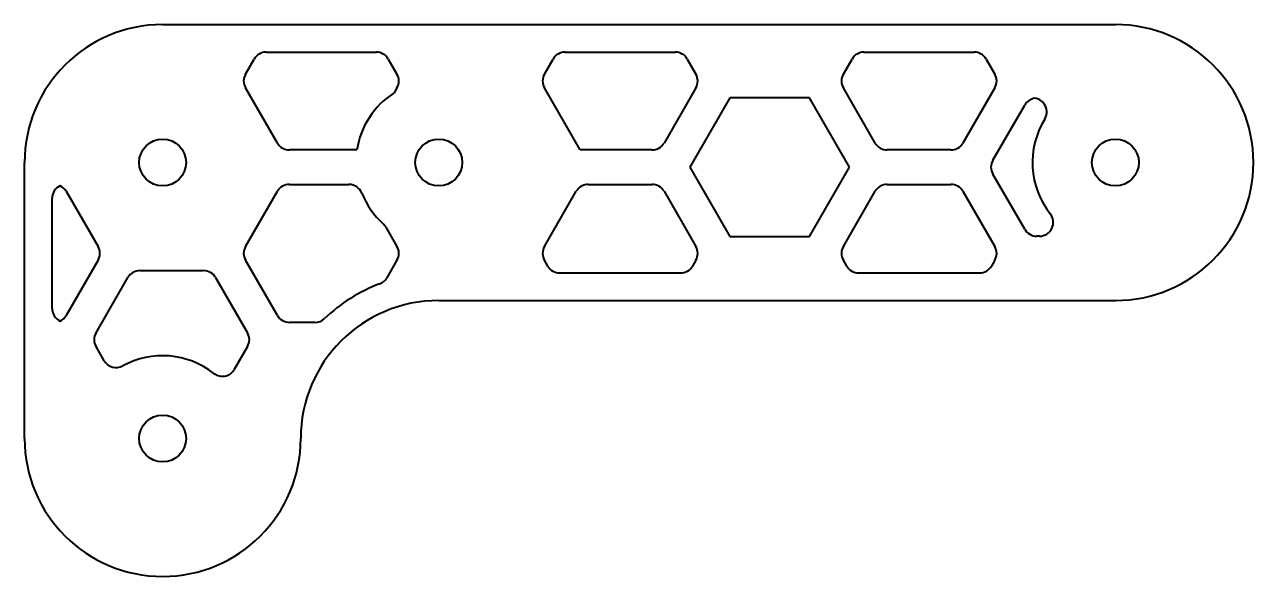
# Model space of a CAD drawing. Header units: inches. Extents: x -26.9 to 62.1, y -51.5 to -11.5.
import ezdxf

# ---------------------------------------------------------------- set-up
doc = ezdxf.new("R2010")
doc.units = ezdxf.units.IN
doc.header["$MEASUREMENT"] = 0
doc.layers.add('Visible', color=7, linetype='Continuous', lineweight=40)

msp = doc.modelspace()

# ---------------------------------------------------------------- linework, layer by layer
at = {"layer": 'Visible'}
for p, q in [((-16.898, -11.539), (52.102, -11.539)), ((-10.897, -15.125), (-10.27, -14.039)), ((-9.404, -13.539), (-1.421, -13.539)), ((-0.555, -14.039), (0.072, -15.125)), ((10.753, -15.125), (11.38, -14.039)), ((12.246, -13.539), (20.23, -13.539)), ((21.096, -14.039), (21.723, -15.125)), ((32.404, -15.125), (33.031, -14.039)), ((33.897, -13.539), (41.88, -13.539)), ((42.746, -14.039), (43.373, -15.125)), ((-8.588, -20.125), (-10.897, -16.125)), ((0.072, -16.125), (-0.138, -16.489)), ((13.351, -20.625), (10.753, -16.125)), ((21.723, -16.125), (19.413, -20.125)), ((24.169, -16.861), (21.274, -21.875)), ((29.958, -16.861), (24.169, -16.861)), ((32.853, -21.875), (29.958, -16.861)), ((34.713, -20.125), (32.404, -16.125)), ((43.373, -16.125), (41.064, -20.125)), ((43.229, -21.375), (45.539, -17.375)), ((-2.828, -20.625), (-7.722, -20.625)), ((18.547, -20.625), (13.351, -20.625)), ((40.198, -20.625), (35.579, -20.625)), ((-26.898, -41.539), (-26.898, -21.539)), ((21.274, -21.875), (24.169, -26.889)), ((29.958, -26.889), (32.853, -21.875)), ((-7.722, -23.125), (-3.403, -23.125)), ((13.929, -23.125), (18.547, -23.125)), ((35.579, -23.125), (40.198, -23.125)), ((45.539, -26.375), (43.229, -22.375)), ((-23.888, -23.625), (-21.578, -27.625)), ((-10.897, -27.625), (-8.588, -23.625)), ((10.753, -27.625), (13.063, -23.625)), ((19.413, -23.625), (21.723, -27.625)), ((32.404, -27.625), (34.713, -23.625)), ((41.064, -23.625), (43.373, -27.625)), ((-24.898, -32.125), (-24.898, -24.125)), ((-0.739, -26.22), (0.072, -27.625)), ((24.169, -26.889), (29.958, -26.889)), ((46.607, -26.875), (46.405, -26.875)), ((-21.578, -28.625), (-23.888, -32.625)), ((-8.588, -32.625), (-10.897, -28.625)), ((0.072, -28.625), (-0.658, -29.89)), ((10.992, -29.039), (10.753, -28.625)), ((21.723, -28.625), (21.484, -29.039)), ((32.643, -29.039), (32.404, -28.625)), ((43.373, -28.625), (43.134, -29.039)), ((-21.723, -33.875), (-19.413, -29.875)), ((-18.547, -29.375), (-13.929, -29.375)), ((-13.063, -29.875), (-10.753, -33.875)), ((11.858, -29.539), (20.618, -29.539)), ((33.509, -29.539), (42.268, -29.539)), ((3.102, -31.539), (52.102, -31.539)), ((-5.863, -33.125), (-7.722, -33.125)), ((-21.13, -35.901), (-21.723, -34.875)), ((-10.753, -34.875), (-11.71, -36.532))]:
    msp.add_line(p, q, dxfattribs=at)
for centre in [(-16.898, -21.539), (3.102, -21.539), (52.102, -21.539), (-16.898, -41.539)]:
    msp.add_circle(centre, 1.7, dxfattribs=at)
for centre, radius, start, end in [((-16.898, -21.539), 10, 90, 180), ((52.102, -21.539), 10, 270, 90), ((-9.404, -14.539), 1, 90, 150.00001), ((-1.421, -14.539), 1, 29.99999, 90), ((12.246, -14.539), 1, 90, 150.00001), ((20.23, -14.539), 1, 29.99999, 90), ((33.897, -14.539), 1, 90, 150.00001), ((41.88, -14.539), 1, 29.99999, 90), ((-10.031, -15.625), 1, 150.00001, 209.99999), ((-0.794, -15.625), 1, 330.00001, 29.99999), ((11.619, -15.625), 1, 150.00001, 209.99999), ((20.857, -15.625), 1, 330.00001, 29.99999), ((33.27, -15.625), 1, 150.00001, 209.99999), ((42.507, -15.625), 1, 330.00001, 29.99999), ((3.102, -21.539), 6, 122.68583, 171.23875), ((46.405, -17.875), 1, 97.66858, 150.00001), ((46.138, -17.875), 1, 328.4384, 82.33142), ((52.102, -21.539), 6, 148.4384, 218.27541), ((-7.722, -19.625), 1, 209.99999, 270), ((18.547, -19.625), 1, 270, 330.00001), ((35.579, -19.625), 1, 209.99999, 270), ((40.198, -19.625), 1, 270, 330.00001), ((44.095, -21.875), 1, 150.00001, 209.99999), ((-7.722, -24.125), 1, 90, 150.00001), ((-3.403, -24.125), 1, 21.68122, 90), ((13.929, -24.125), 1, 90, 150.00001), ((18.547, -24.125), 1, 29.99999, 90), ((35.579, -24.125), 1, 90, 150.00001), ((40.198, -24.125), 1, 29.99999, 90), ((-23.898, -24.125), 1, 115.34325, 180), ((-24.754, -24.125), 1, 29.99999, 64.65675), ((3.102, -21.539), 6, 201.68122, 227.74069), ((46.607, -25.875), 1, 270, 38.27541), ((-1.605, -26.72), 1, 29.99999, 47.74069), ((46.405, -25.875), 1, 209.99999, 270), ((-22.444, -28.125), 1, 330.00001, 29.99999), ((-10.031, -28.125), 1, 150.00001, 209.99999), ((-0.794, -28.125), 1, 330.00001, 29.99999), ((11.619, -28.125), 1, 150.00001, 209.99999), ((20.857, -28.125), 1, 330.00001, 29.99999), ((33.27, -28.125), 1, 150.00001, 209.99999), ((42.507, -28.125), 1, 330.00001, 29.99999), ((11.858, -28.539), 1, 209.99999, 270), ((20.618, -28.539), 1, 270, 330.00001), ((33.509, -28.539), 1, 209.99999, 270), ((42.268, -28.539), 1, 270, 330.00001), ((-18.547, -30.375), 1, 90, 150.00001), ((-13.929, -30.375), 1, 29.99999, 90), ((-1.524, -29.39), 1, 290.84705, 330.00001), ((3.102, -41.539), 12, 110.84705, 133.6021), ((3.102, -41.539), 10, 90, 180), ((-23.898, -32.125), 1, 180, 244.65675), ((-24.754, -32.125), 1, 295.34325, 330.00001), ((-7.722, -32.125), 1, 209.99999, 270), ((-5.863, -32.125), 1, 270, 313.6021), ((-20.857, -34.375), 1, 150.00001, 209.99999), ((-11.619, -34.375), 1, 330.00001, 29.99999), ((-16.898, -41.539), 6, 51.87375, 118.74436), ((-20.264, -35.401), 1, 209.99999, 298.74436), ((-12.576, -36.032), 1, 231.87375, 330.00001), ((-16.898, -41.539), 10, 180, 0)]:
    msp.add_arc(centre, radius, start, end, dxfattribs=at)

doc.saveas('drawing.dxf')
